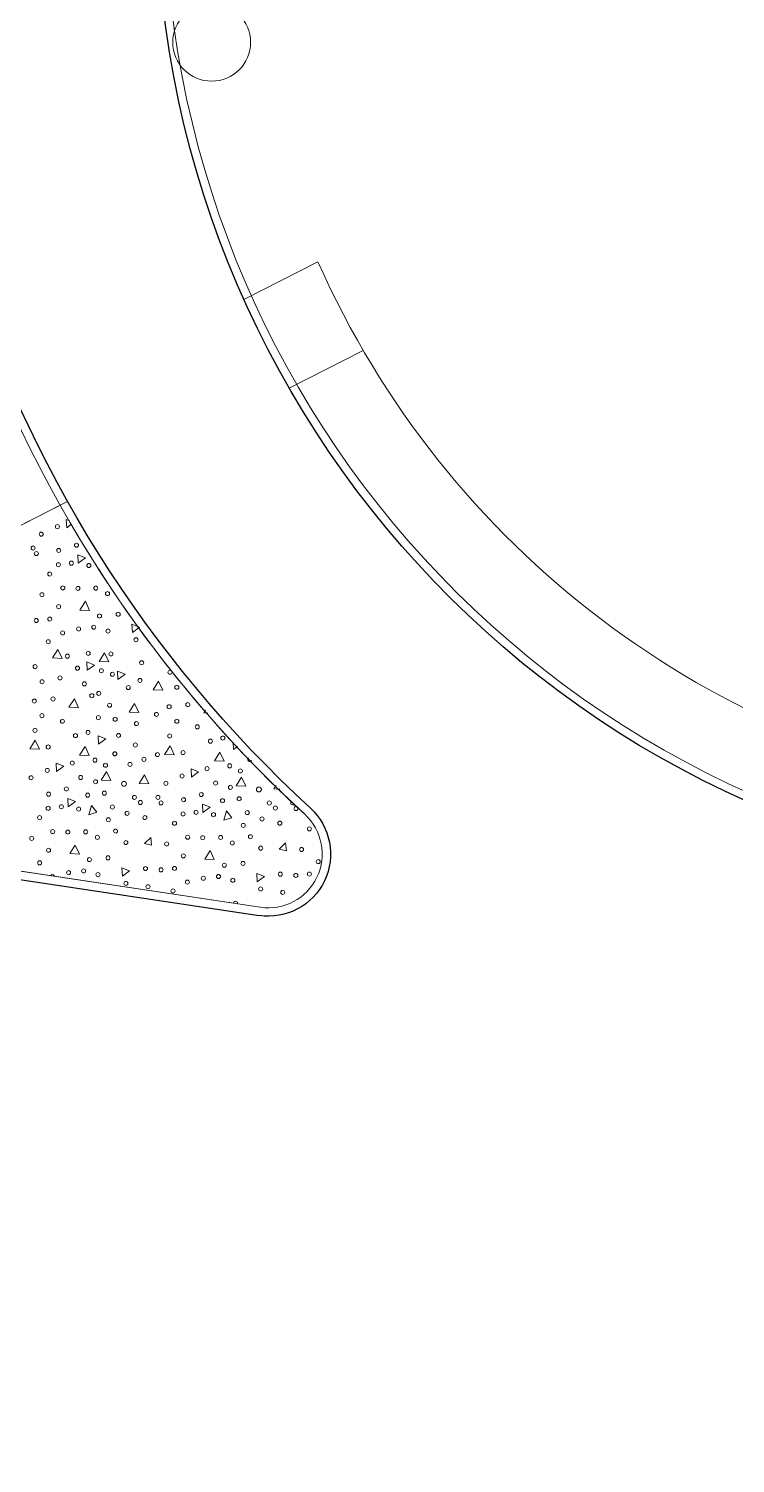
# Model space of a CAD drawing. Extents: x 2536801 to 2538856, y 7112140 to 7131569.
# Drawn here: x 2537937.7 to 2537994.5, y 7115377.3 to 7115492.6 of the extents above; entities that cross this region are included whole.
import ezdxf

# ---------------------------------------------------------------- set-up
doc = ezdxf.new("R2010")
doc.units = 0
doc.header["$LTSCALE"] = 100
doc.header["$MEASUREMENT"] = 0
for name, color, linetype, lineweight in [('D_BOC_MISC', 6, 'Continuous', 13), ('D_BOC_XST', 4, 'Continuous', 13), ('D_CTB_1', 2, 'Continuous', 0), ('D_EOS_FR', 3, 'Continuous', 30), ('D_EOS_ML', 7, 'Continuous', 30), ('D_EOT_ML', 7, 'Continuous', 13), ('D_FOC_XST', 4, 'Continuous', 30), ('D_RIPRAP_1', 7, 'Continuous', 0)]:
    doc.layers.add(name, color=color, linetype=linetype, lineweight=lineweight)

msp = doc.modelspace()

# ---------------------------------------------------------------- linework, layer by layer
at = {"layer": 'D_BOC_MISC'}
for p, q in [((2537960.95, 7115473.83), (2537955, 7115470.8)), ((2537964.58, 7115466.71), (2537958.64, 7115463.67)), ((2537940.81, 7115454.57), (2537915.03, 7115441.41))]:
    msp.add_line(p, q, dxfattribs=at)
at = {"layer": 'D_BOC_MISC', "extrusion": (0, 0, -1)}
msp.add_arc((-2538027.98, 7115503.57), 73.33, 278.1524, 336.0797, dxfattribs=at)
at = {"layer": 'D_BOC_XST', "lineweight": 0}
msp.add_line((2537879.81, 7115433.47), (2537956.31, 7115421.95), dxfattribs=at)
at = {"layer": 'D_BOC_XST', "lineweight": 0, "extrusion": (0, 0, -1)}
for centre, radius, start, end in [((-2538027.98, 7115503.57), 79.33, 278.1524, 7.8573), ((-2538027.98, 7115503.57), 100.67, 312.5651, 343.1716), ((-2537956.96, 7115426.23), 4.33, 132.5651, 278.5614)]:
    msp.add_arc(centre, radius, start, end, dxfattribs=at)
at = {"layer": 'D_CTB_1', "linetype": 'Continuous', "lineweight": 13}
msp.add_circle((2537952.4, 7115491.48), 3.13, dxfattribs=at)
at = {"layer": 'D_EOS_FR'}
msp.add_arc((2526379.38, 7117111.1), 11649, 349.376372, 352.971213, dxfattribs=at)
at = {"layer": 'D_EOS_ML'}
msp.add_arc((2526379.38, 7117111.1), 11609, 347.843052, 358.175075, dxfattribs=at)
at = {"layer": 'D_EOT_ML'}
msp.add_arc((2526379.38, 7117111.1), 11599, 347.843038, 358.175075, dxfattribs=at)
at = {"layer": 'D_FOC_XST'}
msp.add_line((2537879.71, 7115432.81), (2537956.21, 7115421.29), dxfattribs=at)
at = {"layer": 'D_FOC_XST', "extrusion": (0, 0, -1)}
for centre, radius, start, end in [((-2538027.98, 7115503.57), 80, 278.1524, 7.8573), ((-2538027.98, 7115503.57), 100, 312.5651, 343.1716), ((-2537956.96, 7115426.23), 5, 132.5651, 278.5614)]:
    msp.add_arc(centre, radius, start, end, dxfattribs=at)
at = {"layer": 'D_RIPRAP_1', "color": 7, "linetype": 'Continuous', "lineweight": 0}
for p, q in [((2537946.99, 7115427.07), (2537947.5, 7115427.57)), ((2537947.5, 7115427.57), (2537947.57, 7115426.94)), ((2537947.57, 7115426.94), (2537946.99, 7115427.07)), ((2537957.83, 7115426.62), (2537958.35, 7115427.12)), ((2537958.41, 7115426.49), (2537957.83, 7115426.62)), ((2537958.35, 7115427.12), (2537958.41, 7115426.49))]:
    msp.add_line(p, q, dxfattribs=at)
at = {"layer": 'D_RIPRAP_1', "color": 7, "lineweight": 0, "flags": 128}
for points in [[(2537919.76, 7115487.89), (2537912.8, 7115437.94), (2537911.41, 7115428.71), (2537956.31, 7115421.95)], [(2537940.21, 7115454.27), (2537935.46, 7115451.84), (2537931.82, 7115458.96), (2537936.58, 7115461.39)]]:
    msp.add_lwpolyline(points, dxfattribs=at)
at = {"layer": 'D_RIPRAP_1', "color": 7, "linetype": 'Continuous', "lineweight": 0, "flags": 128}
for points in [[(2537941.13, 7115452.73), (2537940.74, 7115452.44), (2537940.7, 7115453.11), (2537940.96, 7115453.01)], [(2537943.44, 7115449.01), (2537943.34, 7115448.98), (2537943.37, 7115449.1)], [(2537946.59, 7115444.45), (2537946.03, 7115444.03), (2537945.99, 7115444.7), (2537946.58, 7115444.47)], [(2537952.08, 7115437.55), (2537951.77, 7115437.57), (2537951.9, 7115437.78)], [(2537954.47, 7115434.86), (2537954.15, 7115434.62), (2537954.12, 7115435.22)], [(2537957.88, 7115431.44), (2537957.41, 7115431.46), (2537957.59, 7115431.74)], [(2537953.79, 7115422.33), (2537953.81, 7115422.37), (2537953.84, 7115422.32)]]:
    msp.add_lwpolyline(points, dxfattribs=at)
for points in [[(2537941.67, 7115449.6), (2537941.63, 7115450.27), (2537942.25, 7115450.03)], [(2537942.58, 7115445.81), (2537941.8, 7115445.84), (2537942.24, 7115446.54)], [(2537940.38, 7115441.95), (2537939.6, 7115441.99), (2537940.04, 7115442.68)], [(2537944.12, 7115441.68), (2537943.34, 7115441.71), (2537943.78, 7115442.4)], [(2537942.4, 7115441), (2537942.36, 7115441.67), (2537942.98, 7115441.42)], [(2537944.86, 7115440.25), (2537944.82, 7115440.92), (2537945.44, 7115440.68)], [(2537948.47, 7115439.39), (2537947.69, 7115439.42), (2537948.13, 7115440.12)], [(2537941.7, 7115437.98), (2537940.92, 7115438.02), (2537941.36, 7115438.71)], [(2537946.54, 7115437.61), (2537945.76, 7115437.64), (2537946.2, 7115438.34)], [(2537938.54, 7115434.65), (2537937.77, 7115434.68), (2537938.21, 7115435.38)], [(2537943.3, 7115435.07), (2537943.27, 7115435.74), (2537943.88, 7115435.5)], [(2537942.56, 7115434.15), (2537941.78, 7115434.18), (2537942.22, 7115434.87)], [(2537949.39, 7115434.2), (2537948.61, 7115434.23), (2537949.05, 7115434.93)], [(2537953.41, 7115433.7), (2537952.63, 7115433.73), (2537953.07, 7115434.42)], [(2537939.93, 7115432.86), (2537939.89, 7115433.53), (2537940.51, 7115433.28)], [(2537950.77, 7115432.41), (2537950.74, 7115433.08), (2537951.35, 7115432.83)], [(2537944.29, 7115432.14), (2537943.51, 7115432.17), (2537943.95, 7115432.86)], [(2537947.34, 7115431.88), (2537946.56, 7115431.91), (2537947, 7115432.6)], [(2537955.14, 7115431.69), (2537954.36, 7115431.72), (2537954.8, 7115432.41)], [(2537940.86, 7115430.01), (2537940.82, 7115430.68), (2537941.44, 7115430.44)], [(2537943.16, 7115429.6), (2537942.53, 7115429.39), (2537942.73, 7115430.14)], [(2537951.7, 7115429.56), (2537951.67, 7115430.23), (2537952.28, 7115429.99)], [(2537954.01, 7115429.15), (2537953.37, 7115428.94), (2537953.58, 7115429.69)], [(2537941.77, 7115426.23), (2537940.99, 7115426.26), (2537941.43, 7115426.95)], [(2537952.61, 7115425.78), (2537951.84, 7115425.81), (2537952.28, 7115426.5)], [(2537945.22, 7115424.44), (2537945.18, 7115425.11), (2537945.8, 7115424.87)], [(2537956.06, 7115423.99), (2537956.03, 7115424.66), (2537956.64, 7115424.42)]]:
    msp.add_lwpolyline(points, close=True, dxfattribs=at)
at = {"layer": 'D_RIPRAP_1', "color": 7, "linetype": 'Continuous', "lineweight": 0}
for centre, radius in [((2537939.99, 7115452.54), 0.163), ((2537938.69, 7115451.94), 0.163), ((2537938.04, 7115450.82), 0.163), ((2537938.3, 7115450.38), 0.163), ((2537940.1, 7115450.63), 0.163), ((2537941.53, 7115451.05), 0.163), ((2537940.07, 7115449.48), 0.163), ((2537941.12, 7115449.61), 0.163), ((2537942.52, 7115449.42), 0.163), ((2537939.38, 7115448.73), 0.163), ((2537938.75, 7115447.07), 0.163), ((2537940.43, 7115447.62), 0.163), ((2537941.64, 7115447.58), 0.163), ((2537943.08, 7115447.6), 0.163), ((2537944.02, 7115447.16), 0.163), ((2537940.09, 7115446.11), 0.163), ((2537944.88, 7115445.5), 0.163), ((2537938.29, 7115445), 0.163), ((2537939.38, 7115445.11), 0.163), ((2537941.7, 7115444.32), 0.163), ((2537942.92, 7115444.46), 0.163), ((2537943.38, 7115445.36), 0.163), ((2537939.26, 7115443.29), 0.163), ((2537940.41, 7115444), 0.163), ((2537944.07, 7115444.15), 0.163), ((2537946.31, 7115443.45), 0.163), ((2537940.79, 7115442.13), 0.163), ((2537942.47, 7115442.36), 0.163), ((2537944.3, 7115442.31), 0.163), ((2537938.2, 7115441.29), 0.163), ((2537941.61, 7115441.17), 0.163), ((2537943.53, 7115440.96), 0.163), ((2537946.77, 7115441.6), 0.163), ((2537938.76, 7115440.08), 0.163), ((2537940.2, 7115440.38), 0.163), ((2537942.16, 7115439.91), 0.163), ((2537944.42, 7115440.68), 0.163), ((2537946.63, 7115440.18), 0.163), ((2537949.05, 7115440.84), 0.163), ((2537939.64, 7115438.69), 0.163), ((2537942.76, 7115438.95), 0.163), ((2537943.32, 7115439.14), 0.163), ((2537945.69, 7115439.61), 0.163), ((2537949.6, 7115439.63), 0.163), ((2537938.13, 7115438.52), 0.163), ((2537944.19, 7115438.19), 0.163), ((2537947.96, 7115437.45), 0.163), ((2537948.98, 7115438.07), 0.163), ((2537950.48, 7115438.24), 0.163), ((2537938.75, 7115437.35), 0.163), ((2537940.4, 7115436.9), 0.163), ((2537943.29, 7115437.19), 0.163), ((2537944.64, 7115437.06), 0.163), ((2537946.35, 7115436.71), 0.163), ((2537949.6, 7115436.9), 0.163), ((2537951.24, 7115436.45), 0.163), ((2537938.19, 7115436.17), 0.163), ((2537941.45, 7115435.75), 0.163), ((2537942.46, 7115436), 0.163), ((2537944.91, 7115435.76), 0.163), ((2537949.03, 7115435.72), 0.163), ((2537952.3, 7115435.3), 0.163), ((2537953.3, 7115435.55), 0.163), ((2537939.25, 7115434.83), 0.163), ((2537944.61, 7115434.28), 0.163), ((2537946.26, 7115434.99), 0.163), ((2537948.04, 7115434.22), 0.163), ((2537950.1, 7115434.38), 0.163), ((2537939.18, 7115432.95), 0.163), ((2537941.19, 7115433.54), 0.163), ((2537943.01, 7115433.77), 0.163), ((2537943.86, 7115433.36), 0.163), ((2537945.83, 7115433.43), 0.163), ((2537946.95, 7115433.84), 0.163), ((2537952.03, 7115433.09), 0.163), ((2537953.85, 7115433.32), 0.163), ((2537954.71, 7115432.91), 0.163), ((2537937.88, 7115432.36), 0.163), ((2537941.87, 7115432.38), 0.163), ((2537943.06, 7115432.04), 0.163), ((2537945.35, 7115431.87), 0.199), ((2537948.72, 7115431.91), 0.163), ((2537950.02, 7115432.5), 0.163), ((2537952.72, 7115431.93), 0.163), ((2537939.29, 7115431.04), 0.163), ((2537940.71, 7115431.46), 0.163), ((2537942.43, 7115430.96), 0.163), ((2537943.77, 7115431.12), 0.163), ((2537946.19, 7115430.78), 0.163), ((2537948.08, 7115430.78), 0.163), ((2537950.14, 7115430.59), 0.163), ((2537951.56, 7115431.01), 0.163), ((2537953.27, 7115430.51), 0.163), ((2537953.91, 7115431.59), 0.163), ((2537954.61, 7115430.67), 0.163), ((2537956.2, 7115431.42), 0.199), ((2537939.25, 7115429.9), 0.163), ((2537940.31, 7115430.03), 0.163), ((2537941.7, 7115429.84), 0.163), ((2537944.41, 7115430.01), 0.163), ((2537945.6, 7115429.5), 0.163), ((2537946.67, 7115430.37), 0.163), ((2537948.33, 7115430.34), 0.163), ((2537950.1, 7115429.45), 0.163), ((2537951.15, 7115429.58), 0.163), ((2537952.55, 7115429.39), 0.163), ((2537955.26, 7115429.56), 0.163), ((2537957.04, 7115430.33), 0.163), ((2537957.52, 7115429.92), 0.163), ((2537959.18, 7115429.89), 0.163), ((2537938.56, 7115429.15), 0.163), ((2537944.09, 7115428.98), 0.163), ((2537947.03, 7115429.16), 0.163), ((2537949.41, 7115428.7), 0.163), ((2537954.94, 7115428.53), 0.163), ((2537956.45, 7115429.05), 0.163), ((2537957.88, 7115428.71), 0.163), ((2537960.26, 7115428.25), 0.163), ((2537937.93, 7115427.49), 0.163), ((2537939.62, 7115428.03), 0.163), ((2537940.83, 7115427.99), 0.163), ((2537942.27, 7115428.01), 0.163), ((2537943.21, 7115427.57), 0.163), ((2537944.67, 7115428.07), 0.163), ((2537945.5, 7115427.15), 0.163), ((2537948.78, 7115427.04), 0.163), ((2537950.47, 7115427.58), 0.163), ((2537951.68, 7115427.54), 0.163), ((2537953.12, 7115427.56), 0.163), ((2537954.06, 7115427.12), 0.163), ((2537955.52, 7115427.62), 0.163), ((2537939.28, 7115426.53), 0.163), ((2537944.07, 7115425.92), 0.163), ((2537950.12, 7115426.08), 0.163), ((2537956.35, 7115426.7), 0.163), ((2537959.63, 7115426.59), 0.163), ((2537938.56, 7115425.52), 0.163), ((2537940.89, 7115424.73), 0.163), ((2537942.1, 7115424.87), 0.163), ((2537942.57, 7115425.78), 0.163), ((2537947.08, 7115425.06), 0.163), ((2537948.33, 7115424.96), 0.163), ((2537949.41, 7115425.07), 0.163), ((2537953.42, 7115425.33), 0.163), ((2537954.92, 7115425.47), 0.163), ((2537960.97, 7115425.62), 0.163), ((2537943.26, 7115424.57), 0.163), ((2537945.5, 7115423.87), 0.163), ((2537947.28, 7115423.6), 0.163), ((2537950.45, 7115423.97), 0.163), ((2537951.73, 7115424.28), 0.163), ((2537952.95, 7115424.42), 0.163), ((2537954.1, 7115424.12), 0.163), ((2537957.92, 7115424.61), 0.163), ((2537959.17, 7115424.51), 0.163), ((2537960.26, 7115424.62), 0.163), ((2537949.29, 7115423.26), 0.163), ((2537956.34, 7115423.42), 0.163), ((2537958.12, 7115423.15), 0.163)]:
    msp.add_circle(centre, radius, dxfattribs=at)
at = {"layer": 'D_RIPRAP_1', "color": 7, "lineweight": 0, "extrusion": (0, 0, -1)}
msp.add_arc((-2538027.98, 7115503.57), 100.67, 312.5651, 330.6756, dxfattribs=at)
at = {"layer": 'D_RIPRAP_1', "color": 7, "linetype": 'Continuous', "lineweight": 0}
for centre, start, end in [((2537955.46, 7115433.83), 124.1736, 325.5881), ((2537958.92, 7115430.33), 119.4884, 330.2733), ((2537939.6, 7115424.42), 8.6681, 154.2091), ((2537954.33, 7115422.27), 343.076, 179.8011)]:
    msp.add_arc(centre, 0.163, start, end, dxfattribs=at)
at = {"layer": 'D_RIPRAP_1', "color": 7, "lineweight": 0}
msp.add_arc((2537956.96, 7115426.23), 4.33, 261.4386, 47.4349, dxfattribs=at)

doc.saveas('drawing.dxf')
